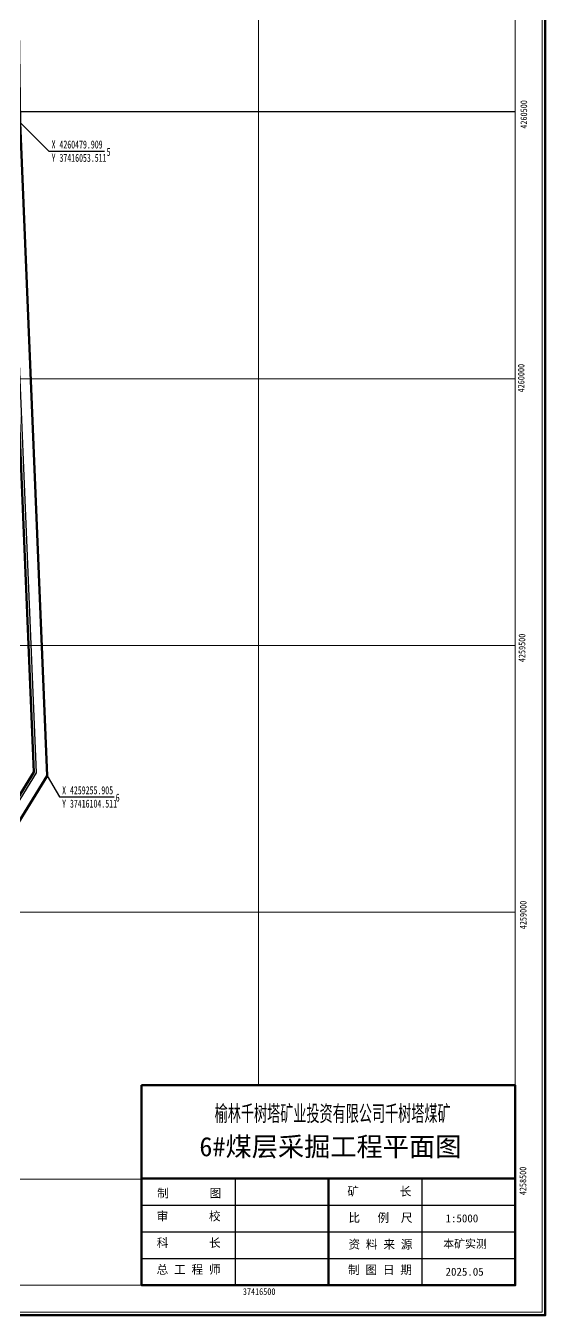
# Model space of a CAD drawing. Header units: millimetres. Extents: x 37412591 to 74834139, y 4258245 to 8527567.
# Drawn here: x 37416064 to 37417037, y 4258245 to 4260661 of the extents above; entities that cross this region are included whole.
import ezdxf
from ezdxf.enums import TextEntityAlignment as Align

# ---------------------------------------------------------------- set-up
doc = ezdxf.new("R2010")
doc.units = ezdxf.units.MM
for name, color, linetype in [('2', 2, 'Continuous'), ('6号煤底板等高线', 7, 'Continuous'), ('井田边界', 7, 'Continuous'), ('钻孔', 7, 'Continuous')]:
    doc.layers.add(name, color=color, linetype=linetype)
doc.layers.add('保安煤柱线', color=1, linetype='线圈线（保安煤柱线） ----0-----0----0-----0----0-----0--', lineweight=30)
doc.styles.get("Standard").update_dxf_attribs({"font": 'simfang.ttf', "width": 0.6667})
doc.styles.add('仿宋', font='', dxfattribs={"width": 0.707})
doc.styles.add('宋体', font='SimSun.ttf', dxfattribs={"height": 2})
doc.styles.add('标准', font='SimSun.ttf', dxfattribs={"width": 0.667})
doc.styles.get('仿宋').set_extended_font_data('FangSong_GB2312')
doc.linetypes.add('FENCELINE1', pattern='A,6.35,-2.54,[133,ltypeshp.shx,S=2.54,R=0,X=-2.54,Y=0],-2.54,25.4', length=36.83)
doc.linetypes.add('井田境界', pattern='A,10,-4,["+",Standard,S=4,R=0,X=-2,Y=-2],-4,10', length=28)
doc.linetypes.add('线圈线（保安煤柱线） ----0-----0----0-----0----0-----0--', pattern='A,14.5,-2,[133,ltypeshp.shx,S=0.5,R=0,X=0,Y=0],-3,25.4', length=44.9)

msp = doc.modelspace()

# ---------------------------------------------------------------- linework, layer by layer
at = {"linetype": 'ByBlock', "lineweight": 20}
for p, q in [((37416500, 4258675.9, 4910.1), (37416500, 4263462.9, 4910.1)), ((37416981.3, 4260000, 4910.1), (37415274.2, 4260000, 4910.1)), ((37416981.3, 4259500, 4910.1), (37412646.5, 4259500, 4910.1)), ((37416981.3, 4259000, 4910.1), (37412646.5, 4259000, 4910.1)), ((37416281.3, 4258500, 4910.1), (37413786.6, 4258500, 4910.1))]:
    msp.add_line(p, q, dxfattribs=at)
at = {"color": 0, "linetype": 'ByBlock', "lineweight": 20}
for p, q in [((37416981.3, 4263462.9, 4910.1), (37416981.3, 4258300.9, 4910.1)), ((37416981.3, 4258300.9, 4910.1), (37412646.5, 4258300.9, 4910.1))]:
    msp.add_line(p, q, dxfattribs=at)
at = {"color": 0, "lineweight": 40}
msp.add_line((37416087.5, 4259646.9, 4945.6), (37416087.5, 4259646.9, 4945.9), dxfattribs=at)
at = {"color": 0, "lineweight": 50}
for p, q in [((37416281.3, 4258500.9, 4910.1), (37416981.3, 4258500.9, 4910.1)), ((37416631.3, 4258450.9, 4910.1), (37416631.3, 4258300.9, 4910.1)), ((37416631.3, 4258450.9, 4910.1), (37416631.3, 4258300.9, 4910.1))]:
    msp.add_line(p, q, dxfattribs=at)
at = {"color": 0, "lineweight": 30}
for p, q in [((37416456.3, 4258500.9, 4910.1), (37416456.3, 4258300.9, 4910.1)), ((37416806.3, 4258500.9, 4910.1), (37416806.3, 4258300.9, 4910.1)), ((37416281.3, 4258450.9, 4910.1), (37416981.3, 4258450.9, 4910.1)), ((37416281.3, 4258400.9, 4910.1), (37416981.3, 4258400.9, 4910.1)), ((37416281.3, 4258350.9, 4910.1), (37416981.3, 4258350.9, 4910.1))]:
    msp.add_line(p, q, dxfattribs=at)
at = {"color": 0, "linetype": 'ByBlock', "lineweight": 100, "elevation": 4910.1}
msp.add_lwpolyline([(37412590.5, 4263518.9), (37417037.3, 4263518.9), (37417037.3, 4258244.9), (37412590.5, 4258244.9)], close=True, dxfattribs=at)
at = {"color": 0, "linetype": 'ByBlock', "lineweight": 20, "elevation": 4910.1}
msp.add_lwpolyline([(37412596.5, 4263512.9), (37417031.3, 4263512.9), (37417031.3, 4258250.9), (37412596.5, 4258250.9)], close=True, dxfattribs=at)
at = {"color": 0, "lineweight": -3, "elevation": 4910.1, "flags": 128}
for points in [[(37416053.5, 4260479.9), (37416107.6, 4260426.5), (37416211.4, 4260426.5)], [(37416104.5, 4259255.9), (37416127.3, 4259216.2), (37416229.8, 4259216.2)]]:
    msp.add_lwpolyline(points, dxfattribs=at)
at = {"color": 0, "lineweight": 50, "elevation": 4910.1}
msp.add_lwpolyline([(37416281.3, 4258675.9), (37416981.3, 4258675.9), (37416981.3, 4258300.9), (37416281.3, 4258300.9)], close=True, dxfattribs=at)
msp.add_lwpolyline([(37416631.3, 4258500.9), (37416631.3, 4258300.9)], dxfattribs=at)
msp.add_lwpolyline([(37416631.3, 4258500.9), (37416631.3, 4258300.9)], dxfattribs=at)
at = {"color": 3, "lineweight": 100, "ltscale": 10}
msp.add_polyline3d([(37415661.4, 4263247.4, 0), (37416018.5, 4261181.6, 0), (37416028.5, 4260479.5, 0), (37416063.7, 4259635.3, 0), (37416077.3, 4259307.4, 0), (37416079.2, 4259262.5, 0), (37415873.1, 4258928.3, 0), (37415672.6, 4258833, 0), (37415452.6, 4258728.4, 0), (37415109.2, 4258629.5, 0), (37414924.1, 4258576.4, 0), (37412941.6, 4260923, 0), (37413501.5, 4261401.5, 0)], dxfattribs=at)
at = {"layer": '6号煤底板等高线'}
for radius in [1, 0.00000451]:
    msp.add_circle((37416104.5, 4259255.9), radius, dxfattribs=at)
at = {"layer": '井田边界', "color": 0, "linetype": '井田境界', "lineweight": 100, "ltscale": 5}
msp.add_lwpolyline([(37416043.5, 4261183.9), (37416053.5, 4260479.9), (37416104.5, 4259255.9), (37415890.5, 4258908.9), (37415461.5, 4258704.9), (37414915.5, 4258547.9), (37412906.5, 4260925.9), (37415678.5, 4263294.9)], close=True, dxfattribs=at)
at = {"layer": '保安煤柱线', "color": 1, "linetype": 'FENCELINE1', "lineweight": 30, "ltscale": 2}
for p, q in [((37416084.3, 4259261.2, 4911.4), (37416033.5, 4260479.4, 4911.4)), ((37415876.6, 4258924.4, 4911.4), (37416084.3, 4259261.2, 4911.4))]:
    msp.add_line(p, q, dxfattribs=at)
at = {"layer": '钻孔'}
msp.add_line((37416981.3, 4260500, 4910.1), (37412646.5, 4260500, 4910.1), dxfattribs=at)

# ---------------------------------------------------------------- texts
at = {"color": 0, "lineweight": 50, "style": '宋体', "width": 0.6}
for s, p in [('X 4260479.909', (37416112.6, 4260431.5, 4910.1)), ('5', (37416215.7, 4260417.6, 4910.1))]:
    msp.add_text(s, height=15, rotation=359.9992, dxfattribs=at).set_placement(p)
at = {"color": 0, "lineweight": -3, "style": '宋体', "width": 0.6}
for s, p in [('Y 37416053.511', (37416112.6, 4260421.5, 4910.1)), ('Y 37416053.511', (37416112.6, 4260421.5, 4910.1)), ('Y 37416104.511', (37416132.3, 4259211.2, 4910.1))]:
    msp.add_text(s, height=15, rotation=359.9992, dxfattribs=at).set_placement(p, align=Align.TOP_LEFT)
for s, p in [('X 4259255.905', (37416132.3, 4259221.2, 4910.1)), ('6', (37416232.7, 4259207.5, 4910.1))]:
    msp.add_text(s, height=15, rotation=359.9992, dxfattribs=at).set_placement(p)
at = {"layer": '2', "color": 0, "lineweight": 5, "style": '标准', "width": 0.78}
for s, p in [('4260500', (37417007.1, 4260522.1, 4910.1)), ('4260000', (37417002.1, 4260027.8, 4910.1)), ('4259500', (37417003.7, 4259522.2, 4910.1)), ('4259000', (37417006, 4259021.7, 4910.1)), ('4258500', (37417005.5, 4258523.2, 4910.1))]:
    msp.add_text(s, height=12.5, rotation=90, dxfattribs=at).set_placement(p, align=Align.BOTTOM_RIGHT)
msp.add_text('37416500', height=12.5, dxfattribs=at).set_placement((37416470.9, 4258295.4, 4910.1), align=Align.TOP_LEFT)
at = {"layer": '保安煤柱线', "color": 0, "lineweight": 5, "ltscale": 2}
for s, insert, char_height, attachment_point, style in [('{\\fFangSong|b1|i0|c134|p49;\\H1.5x;\\W0.6;榆林千树塔矿业投资有限公司千树塔煤矿\\fFangSong_GB2312|b1|i0|c134|p49;\\H0.66667x;\\W0.7; \\C5;        }', (37416639.1, 4258604.8, 4910.1), 20, 8, '仿宋'), ('{\\fSimHei|b1|i0|c134|p49;6#煤层采掘工程平面图}', (37416389.4, 4258578.8, 4910.1), 36, 1, '宋体'), ('{\\fFangSong|b1|i0|c134|p49;\\H1.067x;制       图\\fFangSong_GB2312|b0|i0|c134|p49;  \\H0.9375x; }', (37416310.5, 4258481.5, 4910.1), 15, 1, '宋体'), ('{\\fFangSong|b1|i0|c134|p49;\\H1.067x;矿       长\\fFangSong_GB2312|b0|i0|c134|p49;\\H0.9375x;    }', (37416666.6, 4258484.9, 4910.1), 15, 1, '宋体'), ('{\\fFangSong|b1|i0|c134|p49;审       校}', (37416309.3, 4258438.4, 4910.1), 16, 1, '宋体'), ('{\\fFangSong|b1|i0|c134|p49;\\H1.067x;比   例  尺\\fFangSong|b0|i0|c134|p49;\\H0.9375x; }', (37416668.7, 4258435.5, 4910.1), 15, 1, '宋体'), ('1:5000', (37416850.6, 4258433.9, 4910.1), 15, 1, '宋体'), ('{\\fFangSong|b1|i0|c134|p49;资 料 来 源}', (37416668.7, 4258385.5, 4910.1), 16, 1, '宋体'), ('{\\fFangSong|b0|i0|c134|p49;本矿实测}', (37416846.2, 4258386.2, 4910.1), 15, 1, '宋体'), ('{\\fFangSong|b1|i0|c134|p49;总 工 程 师}', (37416309.3, 4258338.4, 4910.1), 16, 1, '宋体'), ('{\\fFangSong|b1|i0|c134|p49;制 图 日 期}', (37416667.7, 4258337.9, 4910.1), 16, 1, '宋体')]:
    msp.add_mtext(s, dxfattribs=dict(at, insert=insert, char_height=char_height, attachment_point=attachment_point, style=style))
at = {"layer": '保安煤柱线', "color": 0, "lineweight": 5, "ltscale": 2, "attachment_point": 1, "style": '宋体'}
for s, insert, char_height, width in [('{\\fFangSong|b1|i0|c134|p49;科       长}', (37416309.6, 4258388.4, 4910.1), 16, 135.368), ('2025.05', (37416850.6, 4258333.9, 4910.1), 15, 117.153)]:
    msp.add_mtext(s, dxfattribs=dict(at, insert=insert, char_height=char_height, width=width))

doc.saveas('drawing.dxf')
